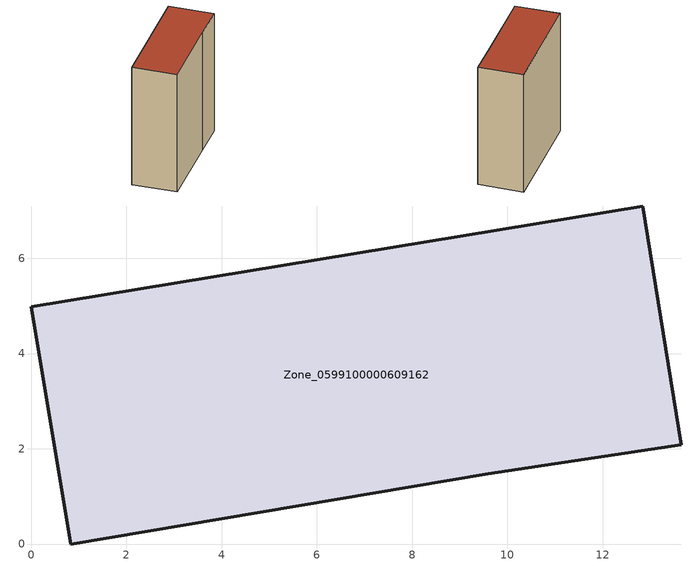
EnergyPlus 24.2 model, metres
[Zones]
Zone_0599100000609162
 floor ground (C_G): 9.6,1.48 0.83,0 0,4.98 12.84,7.1 13.65,2.09 z0
 wall outside (C_F): 12.84,7.1 0,4.98 0.83,0 9.6,1.48 13.65,2.09 12.84,7.1 z0:14.61
 roof outside (C_R): 13.65,2.09 12.84,7.1 0,4.98 0.83,0 9.6,1.48 z14.61
[BUILDING]
Pand.0599100000609162: North Axis=0; Terrain=City; Loads Convergence Tolerance Value=0.04; Temperature Convergence Tolerance Value=0.4; Solar Distribution=FullExterior; Maximum Number of Warmup Days=25; Minimum Number of Warmup Days=1
[Site:Location]
Rotterdam.The.Hague.AP_ZH_NLD Design_Conditions: Latitude=51.96; Longitude=4.45; Time Zone=1; Elevation=-4.5
[SITE:GROUNDTEMPERATURE:BUILDINGSURFACE]
18, 18, 18, 18, 18, 18, 18, 18, 18, 18, 18, 18
[MATERIAL] Thermal Absorptance=0.9; Solar Absorptance=0.7; Visible Absorptance=0.7
Name | Roughness | Thickness | Conductivity | Density | Specific Heat
G.TI.1946 | MediumSmooth | 0.15 | 1 | 540 | 1210
F.TI.1946 | Rough | 0.3 | 0.857143 | 1920 | 840
R.TI.1946 | MediumRough | 0.2 | 0.1 | 1500 | 1000
[CONSTRUCTION]
C_G: G.TI.1946
C_F: F.TI.1946
C_R: R.TI.1946
[ZONE]
Zone_0599100000609162: Type=1; Multiplier=1; Ceiling Height=Autocalculate; Volume=Autocalculate; Floor Area=autocalculate; Part of Total Floor Area=Yes
[ZONEINFILTRATION:DESIGNFLOWRATE]
Infil_Zone_0599100000609162: Zone or ZoneList or Space or SpaceList=Zone_0599100000609162; Schedule=AlwaysOn; Design Flow Rate Calculation Method=Flow/Area; Flow Rate per Floor Area=0.003; Constant Term Coefficient=1; Temperature Term Coefficient=0; Velocity Term Coefficient=0; Velocity Squared Term Coefficient=0
[HVACTEMPLATE:ZONE:IDEALLOADSAIRSYSTEM]
Zone_0599100000609162: Maximum Heating Supply Air Temperature=50; Minimum Cooling Supply Air Temperature=13; Maximum Heating Supply Air Humidity Ratio=0.0156; Minimum Cooling Supply Air Humidity Ratio=0.0077; Heating Limit=NoLimit; Cooling Limit=NoLimit; Dehumidification Control Type=ConstantSensibleHeatRatio; Cooling Sensible Heat Ratio=0.7; Dehumidification Setpoint=60; Humidification Control Type=None; Humidification Setpoint=30; Outdoor Air Method=None; Outdoor Air Flow Rate per Person=0.00944; Outdoor Air Flow Rate per Zone Floor Area=0; Outdoor Air Flow Rate per Zone=0; Demand Controlled Ventilation Type=None; Outdoor Air Economizer Type=NoEconomizer; Heat Recovery Type=None; Sensible Heat Recovery Effectiveness=0.7; Latent Heat Recovery Effectiveness=0.65
[ZONECONTROL:THERMOSTAT]
ThermostatControl_Zone_0599100000609162: Zone or ZoneList=Zone_0599100000609162; Control Type Schedule=DualSetpointControlType; Control 1=Thermostat_Zone_0599100000609162; Temperature Difference Between Cutout And Setpoint=0
[THERMOSTATSETPOINT:DUALSETPOINT]
Thermostat_Zone_0599100000609162: Heating Setpoint Temperature Schedule=HeatingSetpoint_Zone_0599100000609162; Cooling Setpoint Temperature Schedule=CoolingSetpoint_Zone_0599100000609162
[SCHEDULE:COMPACT]
HeatingSetpoint_Zone_0599100000609162: Through: 12/31, For: AllDays, Until: 24:00, 21
CoolingSetpoint_Zone_0599100000609162: Through: 12/31, For: AllDays, Until: 24:00, 24
DualSetpointControlType: Through: 12/31, For: AllDays, Until: 24:00, 4
AlwaysOn: Through: 12/31, For: AllDays, Until: 24:00, 1
